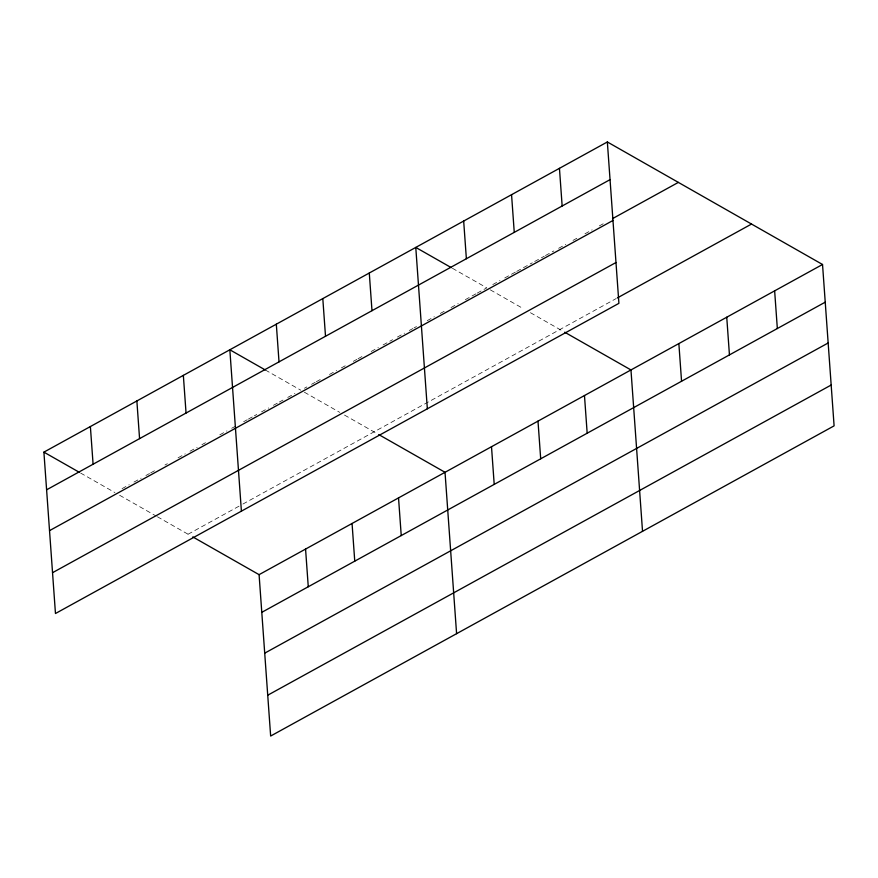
<?xml version="1.0" encoding="UTF-8"?>
<svg xmlns="http://www.w3.org/2000/svg" width="878" height="878" viewBox="0 0 878 878"><rect width="100%" height="100%" fill="white"/><g stroke="black" fill="none" stroke-linecap="round" stroke-linejoin="round"><path stroke-width="0.66" stroke-dasharray="4.39 3.29" d="M122.064 488.64L129.22 484.7M133.983 482.077L141.138 478.137M145.902 475.514L149.479 473.549M150.665 472.891L156.624 469.609M164.976 465.011L167.358 463.705M178.08 457.8L185.236 453.86M189.999 451.237L197.155 447.297M201.918 444.674L205.496 442.71M219.796 434.829L226.952 430.889M231.715 428.266L236.489 425.643M243.634 421.703L247.212 419.739M248.408 419.08L253.171 416.457M254.368 415.799L256.749 414.493M261.512 411.87L268.668 407.93M273.431 405.307L278.205 402.684M279.391 402.025L282.968 400.061M287.743 397.427L294.887 393.498M304.425 388.241L306.806 386.935M311.58 384.312L315.147 382.336M316.343 381.689L322.303 378.407M329.459 374.467L336.603 370.527M341.377 367.904L347.337 364.622M353.296 361.341L356.863 359.376M358.059 358.718L364.019 355.436M371.174 351.496L378.319 347.567M383.093 344.944L392.631 339.687M397.394 337.064L404.549 333.124M409.313 330.501L412.89 328.537M414.076 327.878L416.468 326.572M427.191 320.668L434.347 316.728M440.306 313.446L446.265 310.164M451.029 307.541L458.184 303.601M465.329 299.661L476.063 293.757M477.248 293.109L486.785 287.852L451.281 267.636M492.777 284.56L499.955 280.609M504.751 277.964L515.518 272.037M516.714 271.379L532.287 262.807M534.68 261.49L544.261 256.222M545.457 255.564L553.831 250.943M558.627 248.309L565.805 244.358M572.994 240.396L577.779 237.762M584.967 233.811L592.145 229.849M599.334 225.898L604.119 223.264M188.079 534.23L241.713 504.696M242.899 504.049L616.224 298.531M490.33 289.872L523.365 308.683M530.444 312.711L563.5 331.533M265.343 370L300.847 390.216M304.392 392.225L339.786 412.386M344.505 415.074L377.562 433.897M80.589 473.033L114.908 492.569M119.627 495.258L156.218 516.088M157.392 516.758L190.438 535.58"/><path stroke-width="1.32" d="M607.346 141.962L618.913 303.338L55.468 613.513L43.9 452.137L607.346 141.962L822.532 264.487L834.1 425.863L270.654 736.038L259.087 574.662L192.809 536.919M46.6 489.814L610.045 179.639M612.504 218.644L678.354 182.394M49.53 530.641L612.976 220.466M52.537 572.697L615.983 262.522M617.421 297.872L751.524 224.055M259.087 574.662L822.532 264.487M261.787 612.339L825.232 302.164M264.717 653.155L828.163 342.98M267.724 695.211L831.17 385.036M451.281 267.636L415.777 247.42L427.345 408.797M564.686 332.202L630.964 369.945L642.531 531.322M265.343 370L229.838 349.784L241.406 511.161M378.747 434.566L445.025 472.298L456.593 633.675M43.9 452.137L79.404 472.353M774.637 290.848L777.337 328.526M726.743 317.21L729.442 354.888M678.859 343.572L681.558 381.25M584.474 395.528L587.173 433.205M559.451 168.335L562.15 206.001M537.994 421.122L540.694 458.799M511.556 194.696L514.256 232.374M491.504 446.715L494.204 484.382M463.672 221.058L466.372 258.736M398.535 497.892L401.235 535.569M369.287 273.014L371.987 310.691M352.056 523.475L354.756 561.152M322.808 298.608L325.508 336.285M305.566 549.068L308.266 586.745M276.318 324.191L279.017 361.868M183.348 375.378L186.048 413.044M136.869 400.961L139.569 438.638M90.379 426.554L93.09 464.232"/></g></svg>
